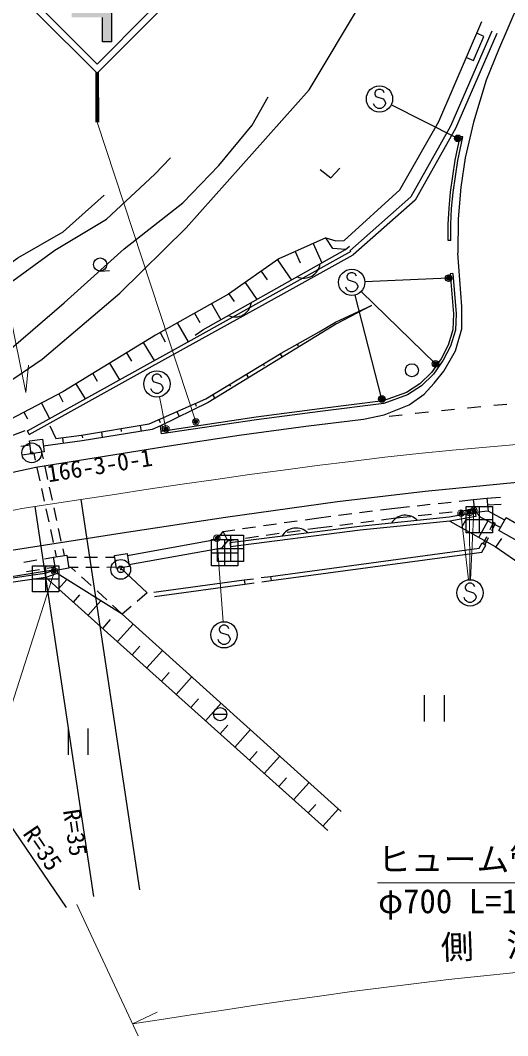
# Model space of a CAD drawing. Units: millimetres at full size, sheet at 1:1000; details may follow other scales. Extents: x 40000 to 680000, y 20000 to 380000.
# Drawn here: x 481472 to 518524, y 263993 to 341181 of the extents above; entities that cross this region are included whole.
import ezdxf
from ezdxf.enums import TextEntityAlignment as Align

# ---------------------------------------------------------------- set-up
doc = ezdxf.new("R2010")
doc.units = ezdxf.units.MM
doc.header["$LTSCALE"] = 1000
doc.header["$PDMODE"] = 32
doc.header["$PDSIZE"] = 500
doc.linetypes.add('CHAIN', pattern=[18.5, 12, -1.5, 3.5, -1.5])
for name, color, linetype, lineweight in [('M-BGD', 7, 'Continuous', 25), ('M-BMK', 2, 'CHAIN', 13), ('M-BMK-ROW', 30, 'Continuous', 25), ('M-BMK-SRVR', 3, 'Continuous', 25), ('M-STR-HTXT', 7, 'Continuous', 13), ('M-STR-STRC', 7, 'Continuous', 25)]:
    doc.layers.add(name, color=color, linetype=linetype, lineweight=lineweight)
doc.styles.add('ＭＳ ゴシック', font='')
doc.styles.get('ＭＳ ゴシック').set_extended_font_data('MS Gothic')

msp = doc.modelspace()

# ---------------------------------------------------------------- hatches: boundary and pattern name
at = {"layer": 'M-STR-STRC'}
for points in [[(485372, 342098), (487722, 342097), (487723, 343947), (488423, 343947), (488422, 339547), (487722, 339547), (487722, 341397), (485372, 341398)], [(487203, 337252), (487303, 337151), (487403, 337251), (487406, 333428), (487206, 333428)]]:
    msp.add_hatch(color=256, dxfattribs=at).paths.add_polyline_path(points)

# ---------------------------------------------------------------- linework, layer by layer
at = {"layer": 'M-BGD'}
for p, q in [((515937, 338119), (516723, 339958)), ((516723, 339958), (516172, 340194)), ((515386, 338355), (515937, 338119)), ((514729, 332208), (509672, 334754)), ((503745, 324216), (504403, 322750)), ((514199, 324438), (513999, 324439)), ((502376, 323601), (502758, 322753)), ((501020, 322966), (502080, 321438)), ((487580, 322123), (488245, 322170)), ((499788, 322110), (500238, 321461)), ((514342, 321937), (514142, 321921)), ((498556, 321254), (499457, 319956)), ((514034, 321583), (507663, 321308)), ((497323, 320399), (497732, 319811)), ((513038, 315059), (507382, 320567)), ((496019, 319659), (496722, 318412)), ((508958, 312392), (506918, 320287)), ((494712, 318922), (495120, 318198)), ((493406, 318185), (494222, 316738)), ((492099, 317448), (492492, 316752)), ((490813, 316678), (491648, 315315)), ((502527, 316570), (502602, 316436)), ((489534, 315894), (489917, 315268)), ((501220, 315834), (501379, 315571)), ((488255, 315110), (489021, 313859)), ((499937, 315057), (500021, 314918)), ((486976, 314326), (487325, 313756)), ((498654, 314280), (498822, 314002)), ((485697, 313543), (486396, 312402)), ((497371, 313503), (497460, 313357)), ((484406, 312779), (484715, 312186)), ((496088, 312725), (496265, 312433)), ((483076, 312087), (483693, 310901)), ((494753, 312047), (494839, 311855)), ((481745, 311395), (482015, 310876)), ((493384, 311435), (493555, 311052)), ((490594, 310382), (490668, 309931)), ((492014, 310823), (492108, 310614)), ((492170, 309933), (492121, 310356)), ((492318, 309955), (492265, 310425)), ((482157, 309705), (482012, 309968)), ((486153, 309655), (486189, 309436)), ((487633, 309897), (487705, 309457)), ((489113, 310140), (489150, 309919)), ((482214, 308889), (481507, 308777)), ((484667, 309450), (484727, 309010)), ((482302, 308235), (481603, 308124)), ((482493, 308261), (482605, 307748)), ((483090, 308341), (483200, 307837)), ((483328, 307251), (483541, 306274)), ((482733, 307162), (482946, 306185)), ((483669, 305688), (483882, 304711)), ((483074, 305598), (483288, 304621)), ((516933, 304855), (517988, 304929)), ((482573, 304231), (487041, 274566)), ((484010, 304124), (484224, 303147)), ((486075, 304759), (490543, 275093)), ((509935, 304093), (511047, 304214)), ((511644, 304280), (512638, 304388)), ((513234, 304453), (514228, 304562)), ((514825, 304627), (515937, 304749)), ((516988, 304337), (518030, 304411)), ((483416, 304035), (483629, 303058)), ((503986, 303343), (505076, 303480)), ((505671, 303555), (506663, 303680)), ((507258, 303755), (508250, 303881)), ((508846, 303956), (509935, 304093)), ((510023, 303348), (511131, 303469)), ((511727, 303534), (512721, 303643)), ((513318, 303708), (514312, 303817)), ((514908, 303882), (516016, 304003)), ((516043, 303753), (516096, 303458)), ((516470, 303390), (516139, 303763)), ((517978, 302622), (516470, 303390)), ((518295, 303178), (517039, 303859)), ((498364, 302542), (499354, 302683)), ((499948, 302767), (500938, 302909)), ((501532, 302993), (502522, 303134)), ((503116, 303219), (503986, 303343)), ((503334, 302492), (504086, 302600)), ((504086, 302600), (505169, 302736)), ((505765, 302811), (506757, 302936)), ((507352, 303011), (508344, 303136)), ((508940, 303211), (510023, 303348)), ((515015, 302608), (515362, 303226)), ((516323, 301874), (517018, 303111)), ((517196, 302475), (517453, 303004)), ((517329, 302404), (517588, 302938)), ((517588, 302938), (517453, 303004)), ((483757, 302472), (483970, 301495)), ((484352, 302561), (484565, 301584)), ((496900, 302333), (497770, 302457)), ((497237, 301623), (496900, 302333)), ((498582, 301815), (499572, 301956)), ((500166, 302041), (501156, 302182)), ((501750, 302267), (502740, 302408)), ((516678, 301407), (516934, 301935)), ((516807, 301330), (517067, 301864)), ((497237, 301623), (497988, 301731)), ((497412, 301453), (497450, 301155)), ((517627, 301133), (518082, 301795)), ((483320, 300252), (484008, 300363)), ((484098, 300909), (484210, 300396)), ((484693, 300998), (484803, 300494)), ((485033, 300365), (485741, 300366)), ((486341, 300368), (487341, 300370)), ((487941, 300371), (488650, 300373)), ((481740, 299999), (482728, 300157)), ((483518, 299525), (484130, 299623)), ((485156, 299615), (485861, 299616)), ((485675, 299286), (485330, 299597)), ((486461, 299618), (487461, 299620)), ((488061, 299621), (488766, 299623)), ((489101, 299551), (491112, 297653)), ((481939, 299271), (482926, 299430)), ((483413, 298835), (504848, 279586)), ((486863, 298214), (486120, 298884)), ((498498, 298636), (499201, 298732)), ((499795, 298813), (500498, 298909)), ((500498, 298909), (500541, 298592)), ((468036, 298517), (484964, 273750)), ((484387, 297960), (485020, 298664)), ((491664, 297384), (498542, 298319)), ((498542, 298319), (499244, 298415)), ((499839, 298496), (500541, 298592)), ((485504, 296957), (485995, 297505)), ((487357, 297767), (487308, 297812)), ((488041, 297132), (487357, 297767)), ((491112, 297653), (490350, 297007)), ((486620, 295955), (487603, 297050)), ((489214, 296044), (488481, 296724)), ((489892, 296619), (489214, 296044)), ((487736, 294953), (488336, 295622)), ((488852, 293951), (490053, 295288)), ((489968, 292949), (490567, 293616)), ((491084, 291946), (492282, 293281)), ((492200, 290944), (492797, 291610)), ((493316, 289942), (494511, 291273)), ((494432, 288940), (495028, 289604)), ((512184, 289876), (512184, 287876)), ((513684, 289876), (513684, 287876)), ((495548, 287938), (496740, 289265)), ((496162, 288435), (497162, 288435)), ((485115, 287343), (485115, 285343)), ((486615, 287343), (486615, 285343)), ((496664, 286935), (497259, 287598)), ((497780, 285933), (498969, 287257)), ((498896, 284931), (499489, 285591)), ((500012, 283929), (501198, 285250)), ((501128, 282927), (501720, 283585)), ((502244, 281924), (503428, 283242)), ((503360, 280922), (503951, 281579)), ((504476, 279920), (505657, 281234))]:
    msp.add_line(p, q, dxfattribs=at)
for points in [[(456318, 311735), (461826, 310538), (469818, 310889), (473550, 310454), (478024, 311952), (483122, 315428), (489043, 320436), (494082, 325394), (503439, 335906), (507482, 342665)], [(506096, 324446), (510331, 328297), (513302, 333481), (516553, 341086)], [(517320, 340351), (514185, 333131), (511162, 327770), (506513, 323659)], [(517687, 340191), (514544, 332952), (511478, 327515), (506778, 323360)], [(460044, 310925), (461789, 310946), (466412, 311472), (469867, 311403), (473114, 311422), (476607, 312882), (480782, 316227), (484801, 319693), (489372, 323815), (493817, 327310), (496556, 330137), (499096, 333217), (500324, 335355)], [(513999, 324439), (514009, 325667), (514064, 326890), (514180, 328114), (514347, 329341), (514529, 330558), (514914, 332356)], [(514199, 324438), (514209, 325662), (514264, 326876), (514379, 328091), (514545, 329313), (514726, 330523), (515110, 332314), (514914, 332356)], [(467306, 315799), (469314, 315620), (471101, 315745), (474596, 317145), (480242, 320889), (484085, 323719), (488033, 326069), (491707, 329476), (492898, 330715)], [(504272, 329848), (505069, 329202), (505768, 329952)], [(474183, 319629), (475304, 319588), (477936, 320768), (481285, 323116), (484738, 325112), (487858, 327882)], [(504688, 324640), (501124, 323038), (497288, 320375), (491742, 317247), (484700, 312932), (478155, 309527), (475998, 308926), (471816, 308193), (470161, 307803), (465438, 307151), (465595, 306372)], [(504688, 324640), (505456, 324419), (506096, 324446)], [(506201, 323766), (505230, 323835), (504688, 324640)], [(482012, 309968), (490887, 314895), (494922, 317125), (501388, 320705), (506632, 323622)], [(494778, 317234), (495356, 317640), (506201, 323766), (506492, 324020)], [(482157, 309705), (491033, 314632), (495068, 316863), (501534, 320443), (506778, 323360)], [(514342, 321937), (514595, 318874), (514544, 317619), (514176, 316406), (513628, 315333), (512894, 314288), (511969, 313388), (510912, 312702), (509100, 312055), (504257, 311449), (499421, 310807), (492199, 309735), (492170, 309933)], [(514142, 321921), (514395, 318870), (514345, 317653), (513990, 316481), (513456, 315437), (512741, 314418), (511844, 313545), (510823, 312882), (509054, 312250), (504231, 311648), (499393, 311005), (492170, 309933)], [(508163, 319500), (505509, 318104), (495746, 312115), (492121, 310356), (491487, 310063), (486179, 309212), (483222, 308801)], [(483712, 310351), (484172, 309383), (486124, 309650), (491279, 310494), (495574, 312414), (501303, 315885), (504193, 317504), (505429, 318247), (508163, 319500)], [(466292, 306497), (470282, 307283), (476121, 308208), (478371, 308676), (481842, 310005)], [(516043, 303753), (514084, 303404), (507271, 302709), (497412, 301453)], [(516096, 303458), (514126, 303107), (507305, 302411), (497450, 301155)], [(514126, 303107), (517562, 301178), (521243, 298653), (529327, 291137), (537052, 283912)], [(489627, 300505), (496434, 301729), (496900, 302333)], [(489734, 299813), (496824, 301088), (497237, 301623)], [(500498, 298909), (516359, 301059), (516596, 301456), (516871, 301292)], [(500541, 298592), (516555, 300762), (516871, 301292)], [(484165, 299418), (483341, 299128), (474526, 297857)], [(484165, 299418), (483317, 299286), (474526, 297857)], [(484265, 299135), (483413, 298835), (474568, 297561)], [(505873, 281039), (489214, 296044), (484265, 299135)], [(491621, 297701), (498498, 298636), (498542, 298319)]]:
    msp.add_lwpolyline(points, dxfattribs=at)
for points in [[(483281, 308367), (482302, 308235), (482170, 309213), (483149, 309345)], [(515937, 304749), (516933, 304855), (517039, 303859), (516043, 303753)], [(518406, 303373), (519976, 302478), (519424, 301509), (517854, 302404)], [(484008, 300363), (485006, 300528), (485170, 299530), (484173, 299365)], [(488631, 300491), (489606, 300642), (489757, 299667), (488782, 299517)]]:
    msp.add_lwpolyline(points, close=True, dxfattribs=at)
for centre, radius in [((514729, 332208), 150), ((514729, 332208), 120), ((514729, 332208), 90), ((514729, 332208), 60), ((514729, 332208), 30), ((514729, 332208), 20), ((487545, 322622), 500), ((514034, 321583), 150), ((514034, 321583), 120), ((514034, 321583), 90), ((514034, 321583), 60), ((514034, 321583), 30), ((514034, 321583), 20), ((511244, 314579), 500), ((513038, 315059), 150), ((513038, 315059), 120), ((513038, 315059), 90), ((513038, 315059), 60), ((513038, 315059), 30), ((513038, 315059), 20), ((508958, 312392), 150), ((508958, 312392), 120), ((508958, 312392), 90), ((508958, 312392), 60), ((508958, 312392), 30), ((508958, 312392), 20), ((496662, 288435), 500)]:
    msp.add_circle(centre, radius, dxfattribs=at)
for centre, start, end in [((503021, 322831), 246.33059, 352.59079), ((497797, 319880), 246.33059, 352.59079), ((510754, 302310), 42.69594, 148.95614), ((502436, 301337), 44.12892, 150.38912)]:
    msp.add_arc(centre, 1250, start, end, dxfattribs=at)
for p in [(514729, 332208), (514034, 321583), (513038, 315059), (508958, 312392)]:
    msp.add_point(p, dxfattribs=at)
at = {"layer": 'M-BMK', "linetype": 'Continuous'}
msp.add_line((486075, 304759), (482573, 304231), dxfattribs=at)
msp.add_lwpolyline([(486075, 304759), (488639, 305145), (491203, 305528), (493767, 305907), (496332, 306279), (498899, 306642), (501468, 306994), (504038, 307332), (506610, 307655), (509184, 307960), (511761, 308244), (514340, 308505), (516921, 308742), (519505, 308951), (522091, 309131), (522257, 309142)], dxfattribs=at)
msp.add_arc((487786, 269622), 35000, 98.5649, 124.35221, dxfattribs=at)
at = {"layer": 'M-BMK-ROW'}
for p, q in [((515365, 302232), (515365, 304232)), ((515365, 304232), (517365, 304232)), ((516365, 304232), (516365, 302232)), ((517365, 304232), (517365, 302232)), ((515365, 303232), (517365, 303232)), ((496451, 300035), (496451, 302035)), ((496451, 302035), (498451, 302035)), ((497451, 302035), (497451, 300035)), ((498451, 302035), (498451, 300035)), ((517365, 302232), (515365, 302232)), ((496005, 299708), (496005, 301708)), ((496005, 301708), (498005, 301708)), ((496451, 301035), (498451, 301035)), ((497005, 301708), (497005, 299708)), ((498005, 301708), (498005, 299708)), ((496005, 300708), (498005, 300708)), ((482398, 297722), (482398, 299722)), ((482398, 299722), (484398, 299722)), ((483398, 299722), (483398, 297722)), ((484398, 299722), (484398, 297722)), ((498005, 299708), (496005, 299708)), ((498451, 300035), (496451, 300035)), ((482398, 298722), (484398, 298722)), ((484398, 297722), (482398, 297722))]:
    msp.add_line(p, q, dxfattribs=at)
msp.add_circle((489104, 299444), 750, dxfattribs=at)
msp.add_point((489104, 299444), dxfattribs=at)
at = {"layer": 'M-BMK-SRVR'}
for radius in [750, 90]:
    msp.add_circle((482342, 308299), radius, dxfattribs=at)
at = {"layer": 'M-STR-HTXT'}
for p, q in [((494813, 310668), (487306, 333428)), ((481903, 312889), (482088, 314969)), ((492548, 310118), (492054, 312562)), ((514974, 303706), (515550, 298645)), ((515615, 303768), (515655, 298651)), ((515956, 303925), (515709, 298656)), ((496418, 301812), (496891, 295457)), ((484062, 299310), (476841, 276745)), ((485758, 273956), (490420, 263993)), ((489996, 264898), (491884, 265789)), ((492032, 265205), (489996, 264898))]:
    msp.add_line(p, q, dxfattribs=at)
for points in [[(481903, 312889), (478943, 327285), (465024, 327285)], [(530855, 288216), (523081, 275608), (508622, 275608)], [(492032, 265205), (494470, 265575), (496908, 265944), (499347, 266307), (501787, 266663), (504228, 267010), (506671, 267345), (509116, 267666), (511563, 267970), (514012, 268255), (516464, 268519), (518918, 268759), (521375, 268973), (523833, 269158), (524763, 269220)]]:
    msp.add_lwpolyline(points, dxfattribs=at)
for centre, radius in [((494813, 310668), 150), ((494813, 310668), 120), ((494813, 310668), 90), ((494813, 310668), 60), ((494813, 310668), 30), ((494813, 310668), 20), ((492548, 310118), 150), ((492548, 310118), 120), ((492548, 310118), 90), ((492548, 310118), 60), ((492548, 310118), 30), ((492548, 310118), 20), ((514974, 303706), 150), ((514974, 303706), 120), ((514974, 303706), 90), ((514974, 303706), 60), ((514974, 303706), 30), ((514974, 303706), 20), ((515615, 303768), 150), ((515615, 303768), 120), ((515615, 303768), 90), ((515615, 303768), 60), ((515615, 303768), 30), ((515615, 303768), 20), ((515956, 303925), 150), ((515956, 303925), 120), ((515956, 303925), 90), ((515956, 303925), 60), ((515956, 303925), 30), ((515956, 303925), 20), ((496418, 301812), 150), ((496418, 301812), 120), ((496418, 301812), 90), ((496418, 301812), 60), ((496418, 301812), 30), ((496418, 301812), 20), ((484062, 299310), 150), ((484062, 299310), 120), ((484062, 299310), 90), ((484062, 299310), 60), ((484062, 299310), 30), ((484062, 299310), 20)]:
    msp.add_circle(centre, radius, dxfattribs=at)
for p in [(492548, 310118), (494813, 310668), (515956, 303925), (514974, 303706), (515615, 303768), (496418, 301812), (484062, 299310)]:
    msp.add_point(p, dxfattribs=at)
at = {"layer": 'M-STR-STRC'}
for p, q in [((488422, 339547), (488423, 343947)), ((487303, 337151), (482708, 341748)), ((487304, 337858), (483416, 341748)), ((491901, 341746), (487303, 337151)), ((491194, 341746), (487304, 337858)), ((487722, 339547), (487722, 341397)), ((488422, 339547), (487722, 339547)), ((487203, 337252), (487206, 333428)), ((487303, 337151), (487306, 333428)), ((487403, 337251), (487406, 333428)), ((508505, 335840), (508415, 335658)), ((508687, 335931), (508505, 335840)), ((508869, 335931), (508687, 335931)), ((509051, 335840), (508869, 335931)), ((509142, 335658), (509051, 335840)), ((508415, 335658), (508415, 335567)), ((508415, 335567), (508505, 335385)), ((508505, 335385), (509051, 335203)), ((509051, 335203), (509142, 335112)), ((509142, 335112), (509233, 334931)), ((508415, 334658), (508324, 334840)), ((508505, 334567), (508415, 334658)), ((508687, 334476), (508505, 334567)), ((508869, 334476), (508687, 334476)), ((509051, 334567), (508869, 334476)), ((509142, 334658), (509051, 334567)), ((509233, 334840), (509142, 334658)), ((509233, 334931), (509233, 334840)), ((506393, 321901), (506302, 321719)), ((506575, 321992), (506393, 321901)), ((506756, 321992), (506575, 321992)), ((506938, 321901), (506756, 321992)), ((507029, 321719), (506938, 321901)), ((506302, 321719), (506302, 321628)), ((506302, 321628), (506393, 321446)), ((506393, 321446), (506938, 321264)), ((506938, 321264), (507029, 321174)), ((507029, 321174), (507120, 320992)), ((506302, 320719), (506211, 320901)), ((506393, 320628), (506302, 320719)), ((506575, 320537), (506393, 320628)), ((506756, 320537), (506575, 320537)), ((506938, 320628), (506756, 320537)), ((507029, 320719), (506938, 320628)), ((507120, 320901), (507029, 320719)), ((507120, 320992), (507120, 320901)), ((491584, 314178), (491493, 313996)), ((491766, 314269), (491584, 314178)), ((491947, 314269), (491766, 314269)), ((492129, 314178), (491947, 314269)), ((492220, 313996), (492129, 314178)), ((491493, 313996), (491493, 313905)), ((491493, 313905), (491584, 313724)), ((491584, 313724), (492129, 313542)), ((492129, 313542), (492220, 313451)), ((492220, 313451), (492311, 313269)), ((491493, 312996), (491402, 313178)), ((491584, 312905), (491493, 312996)), ((491766, 312815), (491584, 312905)), ((491947, 312815), (491766, 312815)), ((492129, 312905), (491947, 312815)), ((492220, 312996), (492129, 312905)), ((492311, 313178), (492220, 312996)), ((492311, 313269), (492311, 313178)), ((517467, 311915), (518463, 312004)), ((509510, 311084), (510504, 311197)), ((511498, 311308), (511519, 311310)), ((511519, 311310), (512492, 311418)), ((513486, 311520), (514481, 311622)), ((515476, 311724), (515509, 311728)), ((515509, 311728), (516471, 311825)), ((515390, 298292), (515299, 298110)), ((515299, 298110), (515299, 298019)), ((515299, 298019), (515390, 297837)), ((515572, 298383), (515390, 298292)), ((515753, 298383), (515572, 298383)), ((515935, 298292), (515753, 298383)), ((516026, 298110), (515935, 298292)), ((515299, 297110), (515208, 297292)), ((515390, 297837), (515935, 297656)), ((515935, 297656), (516026, 297565)), ((516026, 297565), (516117, 297383)), ((516117, 297292), (516026, 297110)), ((516117, 297383), (516117, 297292)), ((515390, 297019), (515299, 297110)), ((515572, 296928), (515390, 297019)), ((515753, 296928), (515572, 296928)), ((515935, 297019), (515753, 296928)), ((516026, 297110), (515935, 297019)), ((496692, 295103), (496601, 294921)), ((496601, 294921), (496601, 294830)), ((496873, 295194), (496692, 295103)), ((497055, 295194), (496873, 295194)), ((497237, 295103), (497055, 295194)), ((497328, 294921), (497237, 295103)), ((496601, 293921), (496510, 294103)), ((496601, 294830), (496692, 294648)), ((496692, 294648), (497237, 294466)), ((497237, 294466), (497328, 294375)), ((497328, 294375), (497419, 294194)), ((497419, 294103), (497328, 293921)), ((497419, 294194), (497419, 294103)), ((496692, 293830), (496601, 293921)), ((496873, 293739), (496692, 293830)), ((497055, 293739), (496873, 293739)), ((497237, 293830), (497055, 293739)), ((497328, 293921), (497237, 293830))]:
    msp.add_line(p, q, dxfattribs=at)
for points in [[(521001, 346212), (519309, 342411), (517815, 338928), (516895, 336620), (515919, 333439), (515302, 330734), (514964, 328508), (514758, 326082), (514737, 323468)], [(468261, 300912), (471573, 303043), (473856, 304437), (476216, 305554), (479479, 306533), (482640, 307224), (492454, 308787), (498113, 309632), (503188, 310317), (507565, 310865), (509145, 311188), (511034, 311939), (512176, 312770), (512939, 313586), (513658, 314519), (514562, 316054), (515031, 317731), (515040, 319428), (514737, 323468)], [(560207, 305211), (555805, 305653), (549662, 306128), (544229, 306452), (537626, 306635), (531499, 306615), (525385, 306419), (519243, 306050), (512248, 305368), (505597, 304585), (497073, 303394), (489207, 302182), (479979, 300748), (477108, 300262), (474411, 299593), (472287, 298781), (470465, 297936)]]:
    msp.add_lwpolyline(points, dxfattribs=at)
for centre in [(508778, 335203), (506666, 321264), (491856, 313542), (515662, 297656), (496964, 294466)]:
    msp.add_circle(centre, 1000, dxfattribs=at)

# ---------------------------------------------------------------- texts
at = {"layer": 'M-BGD', "style": 'ＭＳ ゴシック'}
msp.add_text('R=35', height=1320, rotation=278.565, dxfattribs=at).set_placement((486026, 281307), align=Align.TOP_LEFT)
msp.add_text('R=35', height=1320, rotation=304.352, dxfattribs=at).set_placement((481288, 279128), align=Align.BOTTOM_LEFT)
at = {"layer": 'M-BMK-SRVR', "style": 'ＭＳ ゴシック'}
msp.add_text('166-3-0-1', height=1320, rotation=9.049, dxfattribs=at).set_placement((483673, 305669), align=Align.BOTTOM_LEFT)
at = {"layer": 'M-STR-HTXT', "style": 'ＭＳ ゴシック'}
msp.add_text('ヒューム管', height=1833, dxfattribs=at).set_placement((508648, 275937), align=Align.BOTTOM_LEFT)
msp.add_text('φ700 L=15.5', height=1833, dxfattribs=at).set_placement((508675, 275138), align=Align.TOP_LEFT)
msp.add_text('側\u3000溝\u3000L=88.0', height=1833, rotation=1.967, dxfattribs=at).set_placement((522225, 269540), align=Align.BOTTOM_CENTER)

doc.saveas('drawing.dxf')
